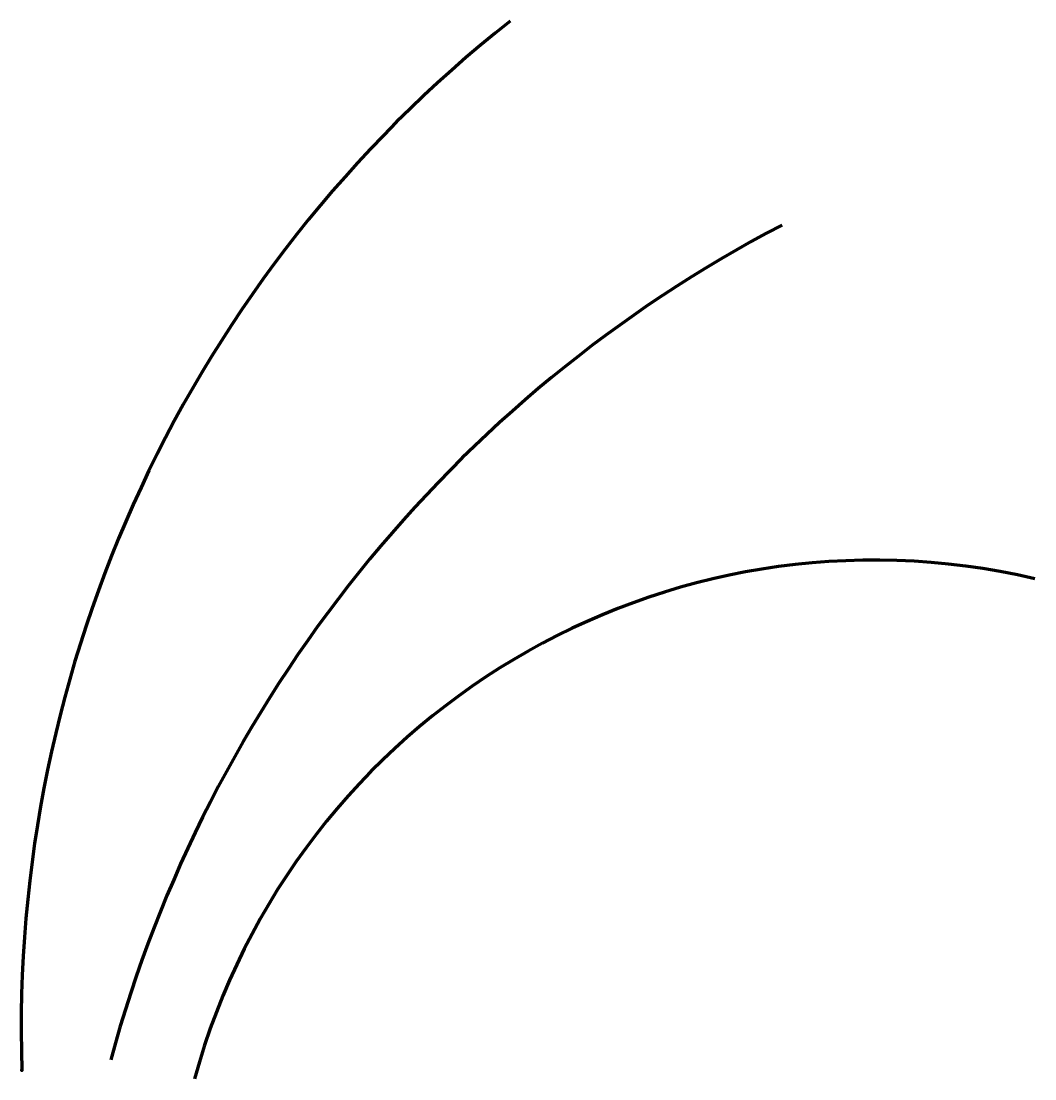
# Model space of a CAD drawing. Header units: inches. Extents: x 15.1 to 33.4, y 2.7 to 21.8.
import ezdxf

# ---------------------------------------------------------------- set-up
doc = ezdxf.new("R2010")
doc.units = ezdxf.units.IN
doc.header["$MEASUREMENT"] = 0
doc.layers.add('Geodesic', color=1, linetype='Continuous', lineweight=100)

msp = doc.modelspace()

# ---------------------------------------------------------------- linework, layer by layer
at = {"layer": 'Geodesic'}
for centre, radius, start, end in [((38.235, 3.627), 23.175, 128.2354, 181.8428), ((39.983, -3.26), 24.15, 117.5706, 164.8044), ((30.473, -0.644), 12.736, 76.8351, 164.6681)]:
    msp.add_arc(centre, radius, start, end, dxfattribs=at)
msp.add_point((15.071, 2.881), dxfattribs=at)

doc.saveas('drawing.dxf')
